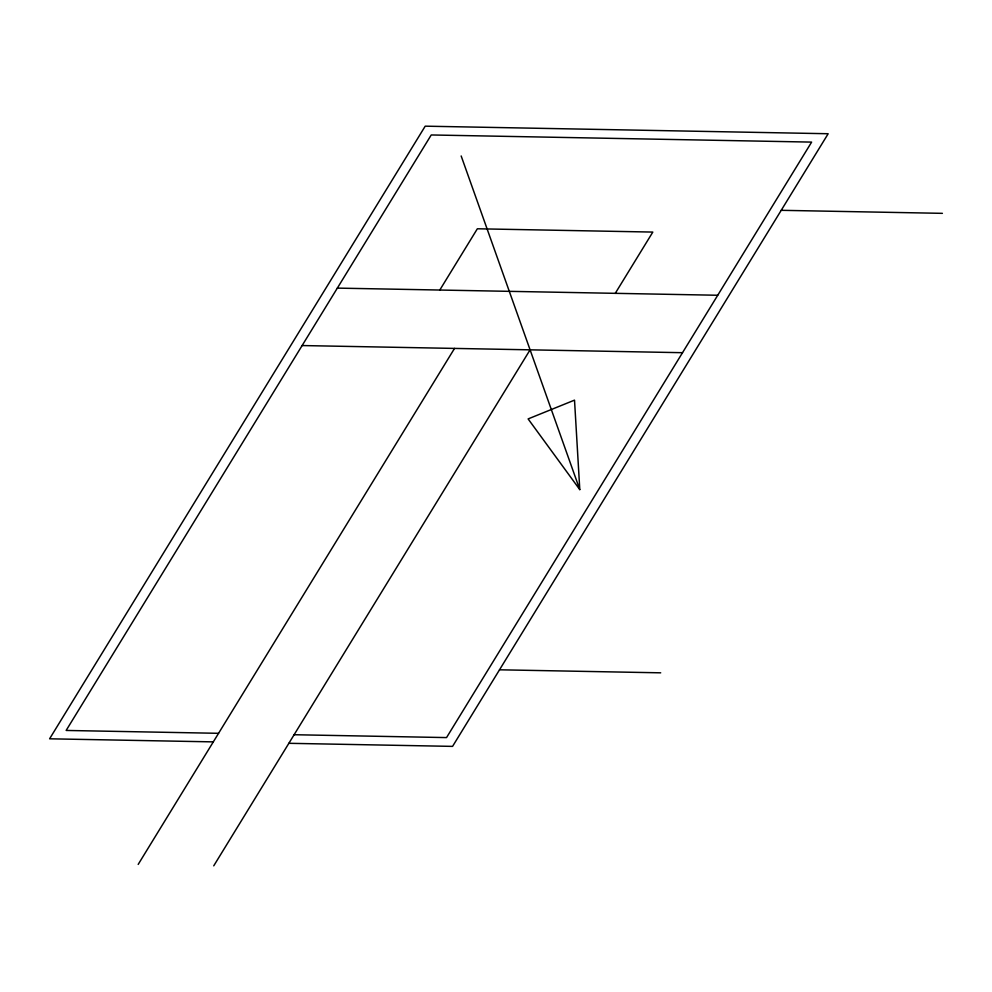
<?xml version="1.0" encoding="UTF-8"?>
<svg xmlns="http://www.w3.org/2000/svg" width="992" height="992" viewBox="0 0 992 992"><rect width="100%" height="100%" fill="white"/><g stroke="black" fill="none" stroke-linecap="round" stroke-linejoin="round"><path stroke-width="1.49" d="M439.791 290.048L477.35 228.78L652.823 232.078L615.263 293.334M138.186 864.416L454.534 348.415M213.739 865.83L530.088 349.829M781.212 210.316L942.4 213.342M337.33 288.114L717.724 295.256M302.114 345.551L682.508 352.693M499.509 669.798L660.697 672.824M218.562 733.311L66.142 730.447L431.235 134.962L811.63 142.104L446.536 737.589L294.116 734.725M213.305 741.88L49.6 738.804L425.208 126.17L828.171 133.734L452.563 746.381L288.858 743.306M579.787 489.614L528.116 418.922L574.517 400.136L579.787 489.614L461.168 155.967"/></g></svg>
